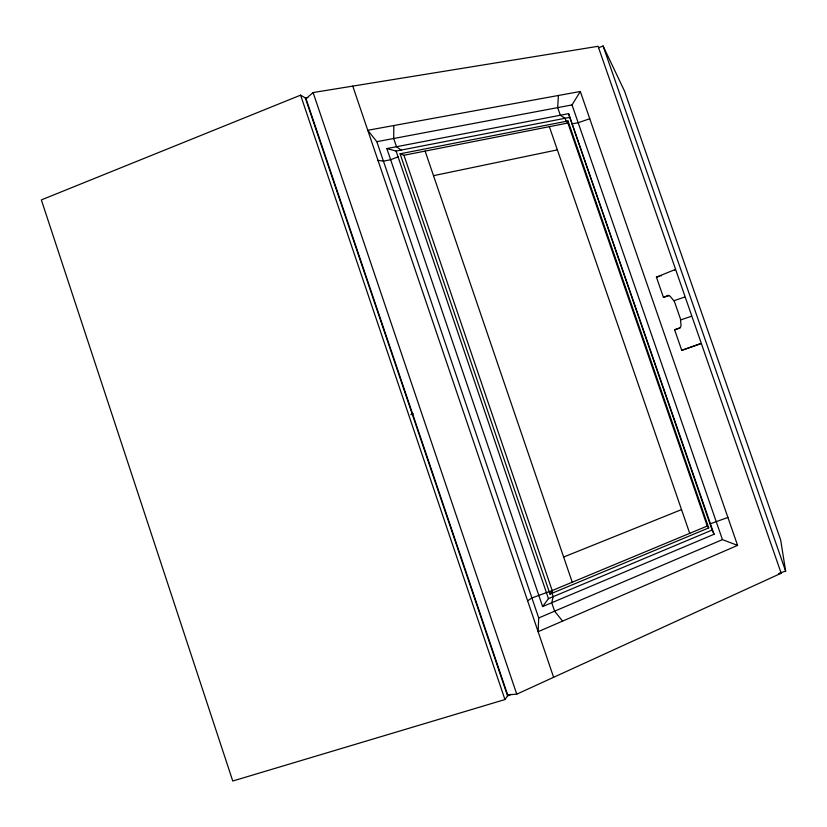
<?xml version="1.0" encoding="UTF-8"?>
<svg xmlns="http://www.w3.org/2000/svg" width="827" height="827" viewBox="0 0 827 827"><rect width="100%" height="100%" fill="white"/><g stroke="black" fill="none" stroke-linecap="round" stroke-linejoin="round"><path stroke-width="1.24" d="M393.817 125.528L393.693 138.502L396.495 146.72L401.105 150.08M538.718 617.955L538.119 631.694L737.581 545.396L580.316 91.477L367.767 130.284L376.823 141.675L538.718 617.955L722.447 539.628L737.581 545.396M568.004 120.969L567.911 123.027L707.261 526.034L708.718 527.895L550.007 594.117L400.092 153.801L568.004 120.969L708.718 527.895M558.39 95.477L557.687 107.624L560.324 115.242L565.11 118.271L566.164 121.331L567.911 123.027L403.938 155.259L400.092 153.801M403.938 155.259L552.188 590.55L552.033 593.269L553.18 596.66L551.733 602.728L554.617 611.174L562.587 621.098M550.007 594.117L552.188 590.55L707.261 526.034M376.823 141.675L572.015 104.926L580.316 91.477M307.861 97.493L305.308 97.917L300.594 95.157L41.35 199.917L232.759 781.019L504.946 699.559L507.571 695.941L511.096 694.339M542.626 606.573L548.456 598.645L712.109 530.055L568.573 113.661L386.85 148.581L542.626 606.573L714.052 534.283L568.573 113.661M684.436 297.151L673.84 300.759L670.128 296.262L668.278 295.27L663.43 297.358L656.421 277.128L675.049 269.592L674.543 270.129M691.114 316.369L680.507 319.977L681.086 325.6L680.321 327.564L674.625 329.808L681.758 350.359L700.717 343.629L681.758 350.359M313.102 92.552L306 98.692L507.664 694.897L516.751 694.163L781.174 573.235L598.086 46.291L313.102 92.552L516.751 694.163M527.616 600.774L531.916 597.942L552.188 590.55M710.414 523.77L727.894 517.444M563.642 557.036L681.531 509.608M598.614 47.749L603.09 45.981L624.571 91.208L780.688 540.103L785.65 571.188L779.809 572.977M398.076 156.841L390.644 159.735L383.449 161.151L377.98 160.355M410.854 414.668L413.283 413.82M589.765 118.737L578.176 122.727L572.119 123.916M674.625 329.808L677.292 328.981M678.336 328.65L679.877 328.174M680.797 319.894L674.119 300.677M663.43 297.358L668.702 295.818M656.421 277.128L659.109 276.373M660.825 275.887L661.455 275.711M433.503 175.665L557.357 149.873M386.85 148.581L396.102 151.052L569.4 117.434M778.641 573.638L781.174 573.235M712.109 530.055L714.052 534.283M603.09 45.981L785.65 571.188M572.015 104.926L722.447 539.628M549.355 126.676L689.718 533.332M425.119 151.093L572.232 582.208M396.102 151.052L548.456 598.645M352.757 86.111L553.614 677.303M305.308 97.917L507.571 695.941M300.594 95.157L504.946 699.559"/></g></svg>
